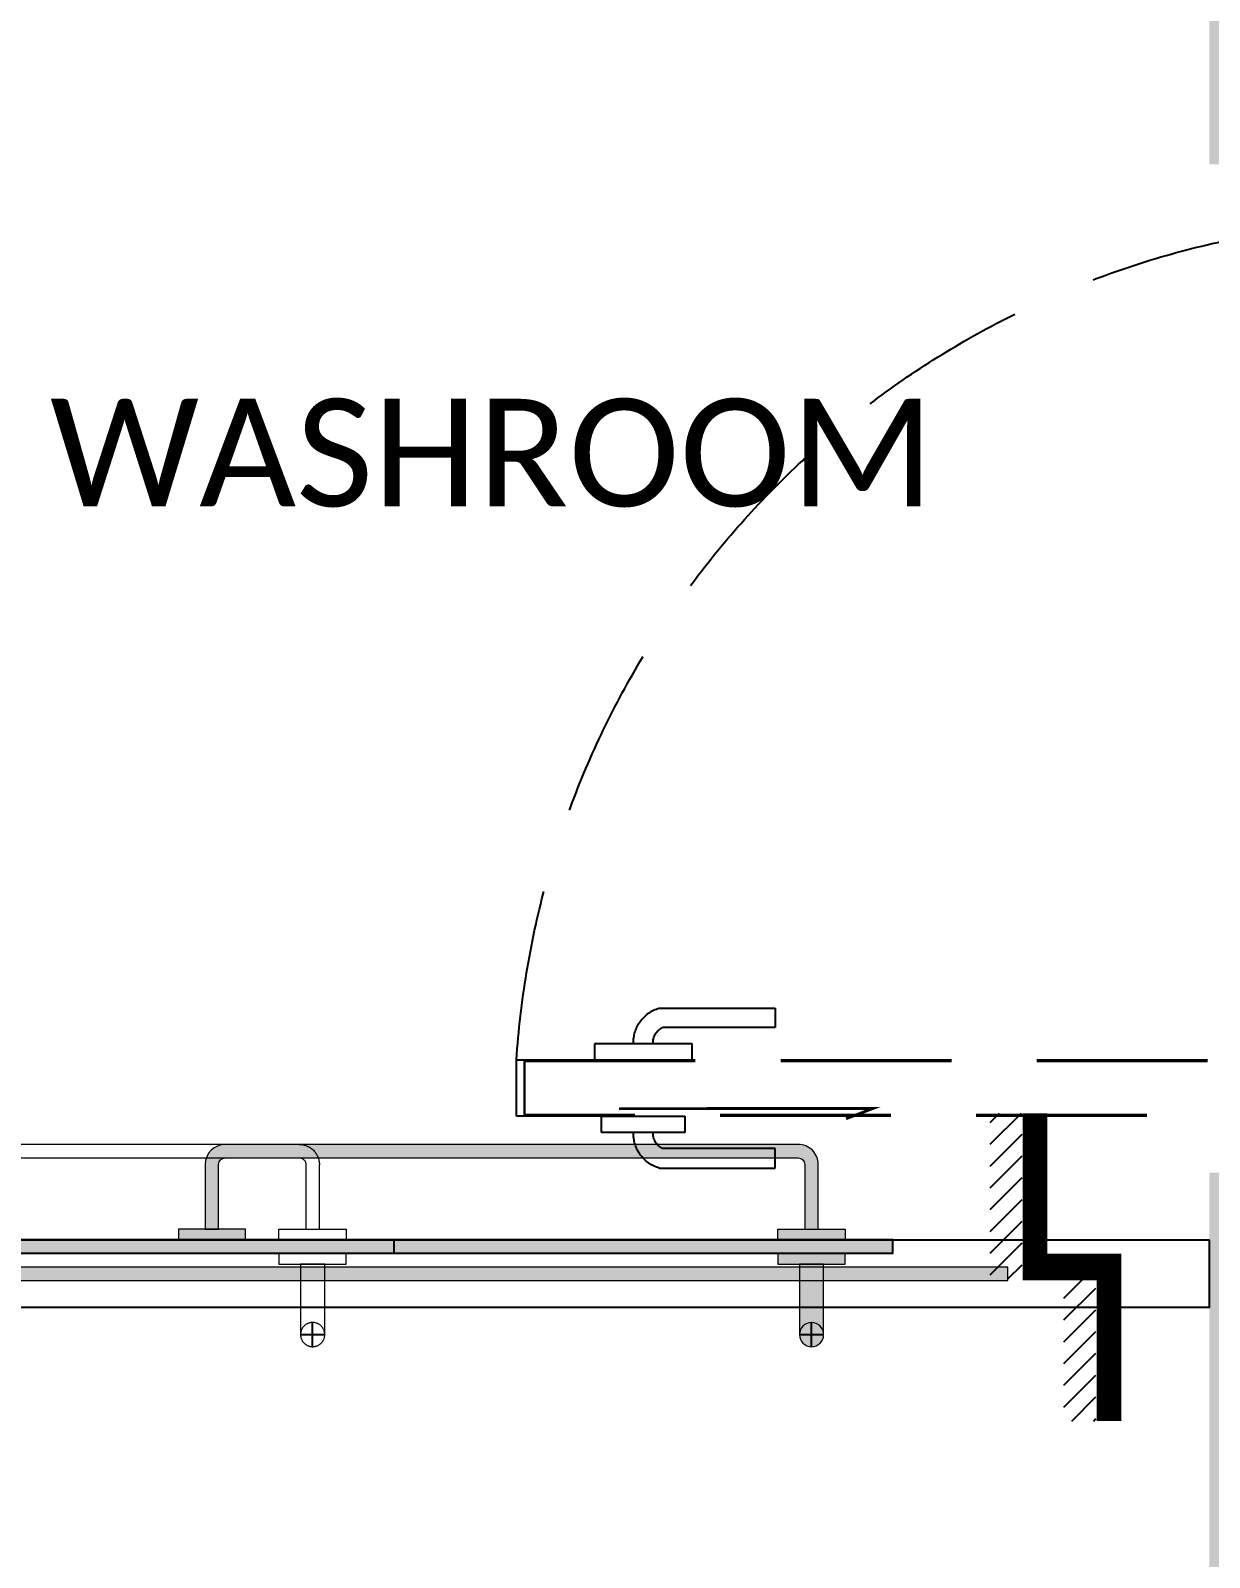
# Model space of a CAD drawing. Header units: millimetres. Extents: x 307301 to 459443, y -2888111 to -2805601.
# Drawn here: x 451741 to 452618, y -2883416 to -2882280 of the extents above; entities that cross this region are included whole.
import ezdxf

# ---------------------------------------------------------------- set-up
doc = ezdxf.new("R2010")
doc.units = ezdxf.units.MM
doc.header["$LTSCALE"] = 10
doc.header["$MEASUREMENT"] = 0
for name, pattern in [('( Hidden )', [0.375, 0.25, -0.125]), ('DASHED', [19.049999999999997, 12.7, -6.349999999999998]), ('DASHED2', [0.375, 0.25, -0.125]), ('HIDDEN', [9.524999999999999, 6.35, -3.175])]:
    doc.linetypes.add(name, pattern=pattern)
for name, color, linetype, lineweight in [('Bma-Furniture', 6, 'Continuous', 9), ('COLUMN HATCH', 252, 'Continuous', 5), ('Door', 4, 'Continuous', 9), ('DT-MEDIUM LIGHT', 6, 'Continuous', 15), ('PARTITION - BMA', 6, 'Continuous', 18)]:
    doc.layers.add(name, color=color, linetype=linetype, lineweight=lineweight)
for name, color, linetype in [('DT-HATCH', 7, 'Continuous'), ('DT-MEDIUM', 5, 'Continuous'), ('Furniture - Plan', 3, 'Continuous'), ('GLASS', 4, 'Continuous'), ('LELVEL DROP', 3, '( Hidden )'), ('PDA FURNITURE', 6, 'Continuous'), ('TEXT - BMA', 6, 'Continuous')]:
    doc.layers.add(name, color=color, linetype=linetype)
doc.styles.add('ARIAL', font='GOTHIC.TTF')

# ---------------------------------------------------------------- blocks, each defined once
blk = doc.blocks.new('D75')
at = {"layer": 'Door'}
h = blk.add_hatch(dxfattribs=at)
h.set_pattern_fill('LEGNO2', color=252, scale=32.22134738774886, angle=0.003228556994107396, style=0, pattern_type=2)
h.set_pattern_definition([(0.00322855699409687, (17424469.40028586, -54551058.31402284), (32.21953169751399, 32.22316297567438), [1.611067369387443, -30.61028001836141]), (90.00322855699407, (17424482.28818936, -54551047.03582505), (-32.22316297567436, 32.219531697514), [3.222134738774887, -28.99921264897398]), (45.00322855699409, (17424475.84410142, -54551050.25832291), (-0.001815639080221184, 32.2213473372072), [2.278049260313842, -6.834147780941528, 2.278049260313842, -4.556098520627685, 15.94956695693567, -13.67195469220151]), (45.00322855699409, (17424467.78930928, -54551059.92518105), (-0.001815639080221184, 32.2213473372072), [2.27837147378772, -4.55674294757544, 2.27837147378772, -36.45438056651679]), (45.00322855699409, (17424479.06659931, -54551056.70241081), (-0.001815639080221184, 32.2213473372072), [2.27837147378772, -43.28949498787996]), (45.00322855699409, (17424482.2888248, -54551058.31329662), (-0.001815639080221184, 32.2213473372072), [2.27837147378772, -43.28949498787996]), (45.00322855699409, (17424477.45544117, -54551055.09143423), (-0.001815639080221184, 32.2213473372072), [2.27837147378772, -43.28949498787996]), (45.00322855699409, (17424475.84428295, -54551053.48045764), (-0.001815639080221184, 32.2213473372072), [4.55674294757544, -41.01112351409223]), (45.00322855699409, (17424483.89825809, -54551029.31399323), (-0.001815639080221184, 32.2213473372072), [4.55674294757544, -41.01112351409223]), (45.00322855699409, (17424472.62205747, -54551051.86957184), (-0.001815639080221184, 32.2213473372072), [9.11348589515088, -36.45438056651679]), (45.00322855699409, (17424471.01089932, -54551050.25859526), (-0.001815639080221184, 32.2213473372072), [9.11348589515088, -36.45438056651679]), (45.00322855699409, (17424491.9542304, -54551040.59101089), (-0.001815639080221184, 32.2213473372072), [9.11348589515088, -36.45438056651679]), (45.00322855699409, (17424469.39965039, -54551047.0365513), (-0.001815639080221184, 32.2213473372072), [6.835178864057936, -38.73268759760974]), (45.00322855699409, (17424462.95510858, -54551042.20371233), (-0.001815639080221184, 32.2213473372072), [6.835178864057936, -38.73268759760974]), (45.00322855699409, (17424466.17742487, -54551045.4256655), (-0.001815639080221184, 32.2213473372072), [6.835178864057936, -38.73268759760974]), (45.00322855699409, (17424487.12075595, -54551035.75808114), (-0.001815639080221184, 32.2213473372072), [11.39196692151972, -34.17589954014795]), (45.00322855699409, (17424483.89853047, -54551034.14719533), (-0.001815639080221184, 32.2213473372072), [11.39196692151972, -34.17589954014795]), (45.00322855699409, (17424487.12111908, -54551042.2023506), (-0.001815639080221184, 32.2213473372072), [15.94875323902874, -29.61911319041759]), (26.56827975699407, (17424472.62223903, -54551055.09170657), (32.22134733659648, 0.00181565197080343), [3.602455868317967, -68.44666697567042]), (26.56827975699407, (17424479.06596381, -54551045.42493924), (32.22134733659648, 0.00181565197080343), [3.602455868317967, -68.44666697567042]), (26.56827975699407, (17424477.45507801, -54551048.64716476), (32.22134733659648, 0.00181565197080343), [3.602455868317967, -68.44666697567042]), (26.56827975699407, (17424471.0113532, -54551058.31393209), (32.22134733659648, 0.00181565197080343), [7.204912381062882, -64.84421068847494]), (26.56827975699407, (17424477.45480563, -54551043.81396269), (32.22134733659648, 0.00181565197080343), [10.80736844270893, -61.2417546268289]), (26.56827975699407, (17424474.23258014, -54551042.20307689), (32.22134733659648, 0.00181565197080343), [14.40982460101903, -57.6392984685188]), (26.56827975699407, (17424471.01035466, -54551040.59219109), (32.22134733659648, 0.00181565197080343), [14.40982460101903, -57.6392984685188]), (26.56827975699407, (17424466.17660784, -54551030.9260592), (32.22134733659648, 0.00181565197080343), [14.40982460101903, -57.6392984685188]), (26.56827975699407, (17424466.1767894, -54551034.14819393), (32.22134733659648, 0.00181565197080343), [18.0122809526572, -54.03684211688062]), (26.56827975699407, (17424467.78803833, -54551037.37023785), (32.22134733659648, 0.00181565197080343), [18.0122809526572, -54.03684211688062]), (63.43817737699411, (17424479.06623615, -54551050.25814135), (-0.001815637436941605, 32.2213473365973), [3.602455868317967, -68.44666697567041]), (63.43817737699411, (17424474.23321562, -54551053.48054843), (-0.001815637436941605, 32.2213473365973), [3.602455868317967, -68.44666697567041]), (63.43817737699411, (17424469.40028586, -54551058.31402284), (-0.001815637436941605, 32.2213473365973), [7.20491238106288, -64.84421068847493]), (63.43817737699411, (17424479.06641775, -54551053.48027608), (-0.001815637436941605, 32.2213473365973), [7.20491238106288, -64.84421068847493]), (63.43817737699411, (17424466.17824194, -54551059.9252718), (-0.001815637436941605, 32.2213473365973), [10.80736844270893, -61.24175462682889]), (63.43817737699411, (17424462.95610718, -54551059.92545336), (-0.001815637436941605, 32.2213473365973), [14.40982460101902, -57.63929846851879]), (63.43817737699411, (17424491.955229, -54551058.31275193), (-0.001815637436941605, 32.2213473365973), [14.40982460101902, -57.63929846851879]), (63.43817737699411, (17424480.67757587, -54551055.09125266), (-0.001815637436941605, 32.2213473365973), [14.40982460101902, -57.63929846851879]), (63.43817737699411, (17424487.1220269, -54551058.31302427), (-0.001815637436941605, 32.2213473365973), [18.0122809526572, -54.03684211688061]), (63.43817737699411, (17424483.89980141, -54551056.70213847), (-0.001815637436941605, 32.2213473365973), [18.0122809526572, -54.03684211688061])])
h.paths.add_polyline_path([(325124.1243378286, -2817056.915998154), (325112.1246672109, -2817056.912575276), (325112.1253902441, -2817102.911312595), (325078.1263235732, -2817102.911846987), (325074.1253903279, -2817102.911909892), (325074.126370476, -2817098.912020545), (325074.123851071, -2816952.903018715), (325124.123923662, -2816952.902232827)])
h = blk.add_hatch(dxfattribs=at)
h.set_pattern_fill('LEGNO2', color=252, scale=32.22134738774886, angle=0.003228556994107396, style=0, pattern_type=2)
h.set_pattern_definition([(0.00322855699409687, (17424274.41359218, -54550941.70404856), (32.21953169751399, 32.22316297567438), [1.611067369387443, -30.61028001836141]), (90.00322855699407, (17424287.30149567, -54550930.42585076), (-32.22316297567436, 32.219531697514), [3.222134738774887, -28.99921264897398]), (45.00322855699409, (17424280.85740774, -54550933.64834863), (-0.001815639080221184, 32.2213473372072), [2.278049260313842, -6.834147780941528, 2.278049260313842, -4.556098520627685, 15.94956695693567, -13.67195469220151]), (45.00322855699409, (17424272.80261559, -54550943.31520677), (-0.001815639080221184, 32.2213473372072), [2.27837147378772, -4.55674294757544, 2.27837147378772, -36.45438056651679]), (45.00322855699409, (17424284.07990563, -54550940.09243653), (-0.001815639080221184, 32.2213473372072), [2.27837147378772, -43.28949498787996]), (45.00322855699409, (17424287.30213112, -54550941.70332234), (-0.001815639080221184, 32.2213473372072), [2.27837147378772, -43.28949498787996]), (45.00322855699409, (17424282.46874748, -54550938.48145995), (-0.001815639080221184, 32.2213473372072), [2.27837147378772, -43.28949498787996]), (45.00322855699409, (17424280.85758927, -54550936.87048336), (-0.001815639080221184, 32.2213473372072), [4.55674294757544, -41.01112351409223]), (45.00322855699409, (17424288.91156441, -54550912.70401895), (-0.001815639080221184, 32.2213473372072), [4.55674294757544, -41.01112351409223]), (45.00322855699409, (17424277.63536379, -54550935.25959756), (-0.001815639080221184, 32.2213473372072), [9.11348589515088, -36.45438056651679]), (45.00322855699409, (17424276.02420564, -54550933.64862097), (-0.001815639080221184, 32.2213473372072), [9.11348589515088, -36.45438056651679]), (45.00322855699409, (17424296.96753671, -54550923.98103661), (-0.001815639080221184, 32.2213473372072), [9.11348589515088, -36.45438056651679]), (45.00322855699409, (17424274.41295671, -54550930.42657702), (-0.001815639080221184, 32.2213473372072), [6.835178864057936, -38.73268759760974]), (45.00322855699409, (17424267.9684149, -54550925.59373805), (-0.001815639080221184, 32.2213473372072), [6.835178864057936, -38.73268759760974]), (45.00322855699409, (17424271.19073119, -54550928.81569122), (-0.001815639080221184, 32.2213473372072), [6.835178864057936, -38.73268759760974]), (45.00322855699409, (17424292.13406227, -54550919.14810685), (-0.001815639080221184, 32.2213473372072), [11.39196692151972, -34.17589954014795]), (45.00322855699409, (17424288.91183678, -54550917.53722105), (-0.001815639080221184, 32.2213473372072), [11.39196692151972, -34.17589954014795]), (45.00322855699409, (17424292.1344254, -54550925.59237632), (-0.001815639080221184, 32.2213473372072), [15.94875323902874, -29.61911319041759]), (26.56827975699407, (17424277.63554535, -54550938.48173229), (32.22134733659648, 0.00181565197080343), [3.602455868317968, -68.44666697567044]), (26.56827975699407, (17424284.07927012, -54550928.81496496), (32.22134733659648, 0.00181565197080343), [3.602455868317968, -68.44666697567044]), (26.56827975699407, (17424282.46838432, -54550932.03719048), (32.22134733659648, 0.00181565197080343), [3.602455868317968, -68.44666697567044]), (26.56827975699407, (17424276.02465951, -54550941.70395781), (32.22134733659648, 0.00181565197080343), [7.204912381062883, -64.84421068847496]), (26.56827975699407, (17424282.46811194, -54550927.20398841), (32.22134733659648, 0.00181565197080343), [10.80736844270893, -61.24175462682891]), (26.56827975699407, (17424279.24588646, -54550925.5931026), (32.22134733659648, 0.00181565197080343), [14.40982460101903, -57.6392984685188]), (26.56827975699407, (17424276.02366098, -54550923.98221681), (32.22134733659648, 0.00181565197080343), [14.40982460101903, -57.6392984685188]), (26.56827975699407, (17424271.18991415, -54550914.31608492), (32.22134733659648, 0.00181565197080343), [14.40982460101903, -57.6392984685188]), (26.56827975699407, (17424271.19009572, -54550917.53821965), (32.22134733659648, 0.00181565197080343), [18.0122809526572, -54.03684211688063]), (26.56827975699407, (17424272.80134465, -54550920.76026357), (32.22134733659648, 0.00181565197080343), [18.0122809526572, -54.03684211688063]), (63.43817737699411, (17424284.07954247, -54550933.64816707), (-0.001815637436941605, 32.2213473365973), [3.602455868317967, -68.44666697567042]), (63.43817737699411, (17424279.24652193, -54550936.87057415), (-0.001815637436941605, 32.2213473365973), [3.602455868317967, -68.44666697567042]), (63.43817737699411, (17424274.41359218, -54550941.70404856), (-0.001815637436941605, 32.2213473365973), [7.204912381062881, -64.84421068847494]), (63.43817737699411, (17424284.07972407, -54550936.8703018), (-0.001815637436941605, 32.2213473365973), [7.204912381062881, -64.84421068847494]), (63.43817737699411, (17424271.19154826, -54550943.31529752), (-0.001815637436941605, 32.2213473365973), [10.80736844270893, -61.24175462682889]), (63.43817737699411, (17424267.9694135, -54550943.31547908), (-0.001815637436941605, 32.2213473365973), [14.40982460101903, -57.6392984685188]), (63.43817737699411, (17424296.96853532, -54550941.70277764), (-0.001815637436941605, 32.2213473365973), [14.40982460101903, -57.6392984685188]), (63.43817737699411, (17424285.69088218, -54550938.48127838), (-0.001815637436941605, 32.2213473365973), [14.40982460101903, -57.6392984685188]), (63.43817737699411, (17424292.13533321, -54550941.70304999), (-0.001815637436941605, 32.2213473365973), [18.0122809526572, -54.03684211688061]), (63.43817737699411, (17424288.91310773, -54550940.09216419), (-0.001815637436941605, 32.2213473365973), [18.0122809526572, -54.03684211688061])])
h.paths.add_polyline_path([(325774.1242166584, -2817056.907685246), (325786.1238871788, -2817056.903885202), (325786.1246101882, -2817102.902622521), (325820.1236769141, -2817102.902088136), (325824.1246101836, -2817102.90202523), (325824.1235042897, -2817098.902135922), (325824.1238597816, -2816952.857582432), (325774.1237871911, -2816952.858368292)])
at = {"layer": 'DT-HATCH', "ltscale": 10, "true_color": 0x827040}
h = blk.add_hatch(dxfattribs=at)
h.set_pattern_fill('LEGNO1', color=47, scale=53.70224564624812, angle=180.0032285569941, pattern_type=2)
h.set_pattern_definition([(180.0032285569941, (153420528.7906665, -222876755.2386307), (0.003026065133622598, -53.70224556099032), [10.74044912924962, -16.11067369387442, 5.370224564624809, -21.48089825849924]), (180.0032285569941, (153420491.1991703, -222876756.5833051), (0.003026065133622598, -53.70224556099032), [10.74044912924962, -42.96179651699848]), (180.0032285569941, (153420496.5695461, -222876759.2681147), (0.003026065133622598, -53.70224556099032), [5.370224564624809, -48.33202108162327]), (180.0032285569941, (153420526.1058568, -222876760.6090065), (0.003026065133622598, -53.70224556099032), [2.685112282312405, -37.59157195237366, 2.685112282312405, -10.74044912924962]), (180.0032285569941, (153420507.3102221, -222876763.2951779), (0.003026065133622598, -53.70224556099032), [10.74044912924962, -16.11067369387442, 2.685112282312405, -24.16601054081164]), (180.0032285569941, (153420520.7358592, -222876764.6369776), (0.003026065133622598, -53.70224556099032), [8.055336846937212, -45.64690879931088]), (180.0032285569941, (153420507.3103735, -222876765.9802902), (0.003026065133622598, -53.70224556099032), [16.11067369387442, -37.59157195237366]), (180.0032285569941, (153420523.4211228, -222876767.3219385), (0.003026065133622598, -53.70224556099032), [10.74044912924962, -42.96179651699848]), (180.0032285569941, (153420501.9403002, -222876768.6657051), (0.003026065133622598, -53.70224556099032), [26.85112282312404, -26.85112282312404]), (180.0032285569941, (153420518.0511252, -222876771.3499095), (0.003026065133622598, -53.70224556099032), [5.370224564624809, -16.11067369387442, 10.74044912924962, -21.48089825849924]), (180.0032285569941, (153420480.4596289, -222876772.694584), (0.003026065133622598, -53.70224556099032), [10.74044912924962, -42.96179651699848]), (180.0032285569941, (153420491.2001537, -222876774.0365348), (0.003026065133622598, -53.70224556099032), [5.370224564624809, -48.33202108162327]), (180.0032285569941, (153420501.9406785, -222876775.3784857), (0.003026065133622598, -53.70224556099032), [5.370224564624809, -48.33202108162327]), (180.0032285569941, (153420528.7918769, -222876776.7195289), (0.003026065133622598, -53.70224556099032), [10.74044912924962, -42.96179651699848]), (180.0032285569941, (153420501.9408298, -222876778.063598), (0.003026065133622598, -53.70224556099032), [10.74044912924962, -42.96179651699848]), (180.0032285569941, (153420501.9409811, -222876780.7487103), (0.003026065133622598, -53.70224556099032), [10.74044912924962, -10.74044912924962, 10.74044912924962, -21.48089825849924]), (180.0032285569941, (153420512.6815815, -222876783.4332174), (0.003026065133622598, -53.70224556099032), [5.370224564624809, -26.85112282312404, 10.74044912924962, -10.74044912924962]), (180.0032285569941, (153420501.941208, -222876784.7763788), (0.003026065133622598, -53.70224556099032), [16.11067369387442, -37.59157195237366]), (180.0032285569941, (153420501.9413593, -222876787.461491), (0.003026065133622598, -53.70224556099032), [10.74044912924962, -42.96179651699848]), (180.0032285569941, (153420523.4223332, -222876788.8028367), (0.003026065133622598, -53.70224556099032), [16.11067369387442, -21.48089825849924, 5.370224564624809, -10.74044912924962]), (180.0032285569941, (153420523.4224845, -222876791.487949), (0.003026065133622598, -53.70224556099032), [26.85112282312404, -26.85112282312404]), (180.0032285569941, (153420491.2012128, -222876792.8323207), (0.003026065133622598, -53.70224556099032), [5.370224564624809, -48.33202108162327]), (180.0032285569941, (153420507.3119621, -222876794.173969), (0.003026065133622598, -53.70224556099032), [10.74044912924962, -42.96179651699848]), (180.0032285569941, (153420518.0524869, -222876795.51592), (0.003026065133622598, -53.70224556099032), [5.370224564624809, -21.48089825849924, 5.370224564624809, -21.48089825849924]), (180.0032285569941, (153420523.4227871, -222876796.8581735), (0.003026065133622598, -53.70224556099032), [5.370224564624809, -16.11067369387442, 10.74044912924962, -21.48089825849924]), (180.0032285569941, (153420512.6824137, -222876798.201335), (0.003026065133622598, -53.70224556099032), [5.370224564624809, -26.85112282312404, 5.370224564624809, -16.11067369387442]), (180.0032285569941, (153420501.9420402, -222876799.5444962), (0.003026065133622598, -53.70224556099032), [16.11067369387442, -37.59157195237366]), (180.0032285569941, (153420523.4230897, -222876802.228398), (0.003026065133622598, -53.70224556099032), [10.74044912924962, -42.96179651699848]), (180.0032285569941, (153420496.5720426, -222876803.5724673), (0.003026065133622598, -53.70224556099032), [5.370224564624809, -48.33202108162327]), (180.0032285569941, (153420485.8316692, -222876804.9156287), (0.003026065133622598, -53.70224556099032), [5.370224564624809, -48.33202108162327]), (194.0394720269941, (153420491.1993215, -222876759.2684174), (-53.70224555945789, -0.003026063169596146), [5.531331301563544, -215.8886944810911]), (194.0394720269941, (153420485.8297779, -222876771.3517252), (-53.70224555945789, -0.003026063169596146), [5.531331301563544, -215.8886944810911]), (194.0394720269941, (153420491.201818, -222876803.5727699), (-53.70224555945789, -0.003026063169596146), [5.531331301563544, -215.8886944810911]), (194.0394720269941, (153420507.3113569, -222876783.43352), (-53.70224555945789, -0.003026063169596146), [5.531331301563544, -215.8886944810911]), (194.0394720269941, (153420496.5713617, -222876791.489462), (-53.70224555945789, -0.003026063169596146), [5.531331301563544, -215.8886944810911]), (194.0394720269941, (153420491.2009103, -222876787.4620962), (-53.70224555945789, -0.003026063169596146), [5.531331301563544, -215.8886944810911]), (194.0394720269941, (153420518.0525626, -222876796.8584762), (-53.70224555945789, -0.003026063169596146), [5.531331301563544, -215.8886944810911]), (194.0394720269941, (153420496.571513, -222876794.1745743), (-53.70224555945789, -0.003026063169596146), [5.531331301563544, -215.8886944810911]), (194.0394720269941, (153420485.8299291, -222876774.0368374), (-53.70224555945789, -0.003026063169596146), [11.06266260312709, -210.3573631795276]), (194.0394720269941, (153420491.2003807, -222876778.0642032), (-53.70224555945789, -0.003026063169596146), [11.06266260312709, -210.3573631795276]), (194.0394720269941, (153420491.200532, -222876780.7493155), (-53.70224555945789, -0.003026063169596146), [11.06266260312709, -210.3573631795276]), (345.9669850869941, (153420507.3102221, -222876763.2951779), (53.70224555945767, 0.003026067097494276), [5.531331301563551, -11.0626626031271, 5.531331301563551, -199.2947005764007]), (345.9669850869941, (153420518.0511252, -222876771.3499095), (53.70224555945767, 0.003026067097494276), [5.531331301563551, -215.8886944810913]), (345.9669850869941, (153420518.0524869, -222876795.51592), (53.70224555945767, 0.003026067097494276), [11.0626626031271, -210.3573631795278]), (14.039472026994, (153420491.1991703, -222876756.5833051), (53.70224555945789, 0.003026063169590132), [5.531331301563552, -215.8886944810914]), (165.966985086994, (153420480.4587211, -222876756.5839103), (-53.70224555945768, -0.003026067097463022), [5.531331301563553, -215.8886944810913]), (165.966985086994, (153420496.5704539, -222876775.3787884), (-53.70224555945768, -0.003026067097463022), [5.531331301563553, -215.8886944810913]), (165.966985086994, (153420485.8305344, -222876784.7772865), (-53.70224555945768, -0.003026067097463022), [5.531331301563553, -215.8886944810913]), (165.966985086994, (153420507.3116595, -222876788.8037446), (-53.70224555945768, -0.003026067097463022), [5.531331301563553, -215.8886944810913]), (165.966985086994, (153420512.6822624, -222876795.5162227), (-53.70224555945768, -0.003026067097463022), [5.531331301563553, -215.8886944810913]), (165.966985086994, (153420507.3121891, -222876798.2016375), (-53.70224555945768, -0.003026067097463022), [5.531331301563553, -215.8886944810913]), (165.966985086994, (153420507.3116595, -222876788.8037446), (-53.70224555945768, -0.003026067097463022), [5.531331301563553, -215.8886944810913]), (165.966985086994, (153420491.2014398, -222876796.8599892), (-53.70224555945768, -0.003026067097463022), [22.12532520625421, -199.2947005764007]), (165.966985086994, (153420523.4207445, -222876760.6091577), (-53.70224555945768, -0.003026067097463022), [22.12532520625421, -199.2947005764007]), (165.966985086994, (153420518.0507469, -222876764.6371288), (-53.70224555945768, -0.003026067097463022), [22.12532520625421, -199.2947005764007]), (165.966985086994, (153420512.6806737, -222876767.3225437), (-53.70224555945768, -0.003026067097463022), [5.531331301563553, -11.06266260312711, 11.06266260312711, -193.7633692748371]), (165.966985086994, (153420512.6809007, -222876771.3502122), (-53.70224555945768, -0.003026067097463022), [11.06266260312711, -11.06266260312711, 11.06266260312711, -188.2320379732735]), (165.966985086994, (153420518.0514278, -222876776.7201341), (-53.70224555945768, -0.003026067097463022), [22.12532520625421, -199.2947005764007]), (165.966985086994, (153420523.4218793, -222876780.7474999), (-53.70224555945768, -0.003026067097463022), [22.12532520625421, -199.2947005764007]), (165.966985086994, (153420523.4220306, -222876783.4326122), (-53.70224555945768, -0.003026067097463022), [22.12532520625421, -199.2947005764007]), (165.966985086994, (153420485.8313665, -222876799.5454041), (-53.70224555945768, -0.003026067097463022), [5.531331301563553, -215.8886944810913]), (165.9669960869942, (153420480.4614446, -222876804.9159313), (-53.70224555887573, -0.003036377188488154), [11.0626626031271, -210.3573631795277]), (165.9669960869942, (153420512.6826406, -222876802.2290033), (-53.70224555887573, -0.003036377188488154), [11.0626626031271, -210.3573631795277]), (165.9669860869942, (153420518.0502174, -222876755.2392359), (-53.70224555940485, -0.003027004378491274), [22.12532520625422, -199.2947005764007]), (165.9669860869942, (153420485.8309883, -222876792.8326234), (-53.70224555940485, -0.003027004378491274), [16.59399390469066, -204.8260318779643]), (165.9669860869942, (153420480.4605368, -222876788.8052576), (-53.70224555940485, -0.003027004378491274), [33.18798780938131, -188.2320379732736])])
h.paths.add_polyline_path([(325122.1237486302, -2817060.916471482), (325116.12391337, -2817060.91656573), (325116.1245734579, -2817102.913132155), (325122.1244087362, -2817102.913037883)])
at = {"layer": 'DT-HATCH'}
h = blk.add_hatch(dxfattribs=at)
h.set_pattern_fill('DOLMIT', color=8, scale=26.85112282312406, angle=-179.9967714430059)
h.set_pattern_definition([(180.0032285569941, (17426036.70929983, -54563679.88255444), (0.0003782581417033913, -6.71278069512379), []), (225.003228556994, (17426036.70929983, -54563679.88255444), (13.42631788400119, -13.42480485143693), [9.493305515351938, -18.98661103070388])])
h.paths.add_polyline_path([(325776.1257135703, -2817061.904656201), (325122.1237647141, -2817061.914738018), (325122.1243934109, -2817101.914771328), (325776.1263422676, -2817101.904689514)])
at = {"layer": 'Furniture - Plan', "ltscale": 500}
h = blk.add_hatch(color=8, dxfattribs=at)
h.set_gradient(color1=(128, 128, 128), rotation=89.99999999999996, one_color=1, tint=1, name='CYLINDER')
edge = h.paths.add_edge_path()
edge.add_arc((325668.5243699264, -2817047.93234657), 26.58298861146589, 357.9061719203435, 433.7990258797823)
edge.add_line((325675.9412213278, -2817022.404996555), (325589.6208919811, -2817022.405717256))
edge.add_line((325589.6208919811, -2817022.405717256), (325589.6209936829, -2817036.980639421))
edge.add_line((325589.6209936829, -2817036.980639421), (325673.4476505442, -2817036.979936078))
edge.add_arc((325668.5243604257, -2817047.932344587), 12.00808218348517, -4.640372655304191, 65.79528853671718, ccw=False)
edge.add_line((325680.4930815569, -2817048.90381369), (325695.0896100135, -2817048.90358425))
h = blk.add_hatch(color=8, dxfattribs=at)
h.set_gradient(color1=(128, 128, 128), one_color=1, tint=1, name='CYLINDER')
h.paths.add_polyline_path([(325651.4575215125, -2817060.9040426), (325651.4572921966, -2817048.904247208), (325724.1253178164, -2817048.903023431), (325724.125547102, -2817060.902397456)])
h = blk.add_hatch(color=8, dxfattribs=at)
h.set_gradient(color1=(128, 128, 128), one_color=1, tint=1, name='CYLINDER')
h.paths.add_polyline_path([(325718.7912877284, -2817102.903818304), (325718.7914355945, -2817114.903223167), (325656.7931374515, -2817114.904128024), (325656.7929895677, -2817102.904363516)])
h = blk.add_hatch(color=8, dxfattribs=at)
h.set_gradient(color1=(128, 128, 128), rotation=89.99999999999996, one_color=1, tint=1, name='CYLINDER')
edge = h.paths.add_edge_path()
edge.add_arc((325668.525315108, -2817115.875435867), 26.58305051063712, -73.79742718463672, 2.095335167730582, ccw=False)
edge.add_line((325675.9428960553, -2817141.402638364), (325589.6224394341, -2817141.404436944))
edge.add_line((325589.6224394341, -2817141.404436944), (325589.6220830016, -2817126.829514869))
edge.add_line((325589.6220830016, -2817126.829514869), (325673.4488671797, -2817126.82777723))
edge.add_arc((325668.525315041, -2817115.875435886), 12.00812835469537, 294.2059831522003, 364.6415045456823)
edge.add_line((325680.4940629977, -2817114.903726601), (325695.0905914966, -2817114.903497161))
at = {"color": 3}
for points, elevation in [([(325695.0896100135, -2817048.90358425, 0.3438047555997906), (325675.9412213278, -2817022.404996555), (325589.6208919811, -2817022.405717256), (325589.6209936829, -2817036.980639421), (325673.4476505442, -2817036.979936078, -0.3173899531400475), (325680.4930815569, -2817048.90381369), (325695.0896100135, -2817048.90358425)], 0.008709762108287288), ([(325695.0905914966, -2817114.903497161, -0.343804308643435), (325675.9428960553, -2817141.402638364), (325589.6224394341, -2817141.404436944), (325589.6220830016, -2817126.829514869), (325673.4488671797, -2817126.82777723, 0.317389281712108), (325680.4940629977, -2817114.903726601), (325695.0905914966, -2817114.903497161)], 0.008709761801178129)]:
    blk.add_lwpolyline(points, format="xyb", dxfattribs=dict(at, elevation=elevation))
for points, elevation in [([(325724.1253178095, -2817048.90296901), (325724.1255471253, -2817060.902358857), (325651.4575215297, -2817060.903931461), (325651.4572921836, -2817048.904541565)], 2.980013864796113e-10), ([(325718.7914355936, -2817114.90325437), (325718.791287673, -2817102.90386452), (325656.7929895667, -2817102.904437752), (325656.7931374566, -2817114.903827629)], 1.135237478024423e-10)]:
    blk.add_lwpolyline(points, close=True, dxfattribs=dict(at, elevation=elevation))
at = {"color": 3, "linetype": 'DASHED2', "ltscale": 2, "elevation": 2.980013872385529e-10}
blk.add_lwpolyline([(325158.1212371163, -2817108.919939921), (325158.1211428166, -2817102.920104609), (325116.1245763883, -2817102.920769672), (325116.1246706884, -2817108.920604981)], close=True, dxfattribs=at)
at = {"color": 3, "linetype": 'HIDDEN', "ltscale": 2}
for points, elevation in [([(325158.1483988428, -2817762.341148266), (325158.1318638524, -2817108.920156127), (325116.1318854544, -2817108.920816239), (325116.1484204448, -2817762.34180836)], -0.000168282430791265), ([(325157.1484263005, -2817762.341163949), (325157.1301853218, -2817108.920169401), (325117.1301520121, -2817108.920798098), (325117.1483929871, -2817762.341792646)], -0.000168282430791265), ([(325170.1501134915, -2817710.340768188), (325158.1507236442, -2817710.340997504), (325158.1491510404, -2817637.672971908), (325170.1485409361, -2817637.672742562)], -0.0001682826677980822), ([(325104.1498281314, -2817705.006885972), (325116.1492179815, -2817705.006738051), (325116.1486447492, -2817643.008439945), (325104.1492548716, -2817643.008587835)], -0.0001682828522757209), ([(325158.1484931122, -2817768.340983629), (325158.1483988428, -2817762.341148266), (325116.1506844579, -2817762.341808311), (325116.1507787063, -2817768.34164362)], -0.0001682824307912645)]:
    blk.add_lwpolyline(points, close=True, dxfattribs=dict(at, elevation=elevation))
for points, elevation in [([(325104.1495853403, -2817681.306041875, -0.343804308643435), (325077.650444137, -2817662.158346434), (325077.6486455571, -2817575.837889812), (325092.2235676321, -2817575.83753338), (325092.2253052715, -2817659.664317558, 0.317389281712108), (325104.1493559001, -2817666.709513376), (325104.1495853403, -2817681.306041875)], 0.008878037184517), ([(325170.1494982514, -2817681.305060392, 0.3438047555997906), (325196.6480859463, -2817662.156671706), (325196.6473652461, -2817575.836342359), (325182.0724430803, -2817575.836444061), (325182.073146423, -2817659.663100922, -0.3173899531400475), (325170.1492688108, -2817666.708531935), (325170.1494982514, -2817681.305060392)], 0.008878037491626158)]:
    blk.add_lwpolyline(points, format="xyb", dxfattribs=dict(at, elevation=elevation))
blk.add_arc((325113.1752607941, -2817100.90039284, -0.0001352413234479738), 668.9539830073468, 273.8547584114509, 359.8269729126283, dxfattribs=at)
at = {"layer": 'Bma-Furniture', "elevation": 5.350082037548082e-10}
blk.add_lwpolyline([(325776.1256978873, -2817060.904683658), (325122.1237514395, -2817060.913059488), (325122.1244115516, -2817102.913037885), (325776.1263579813, -2817102.904662056)], close=True, dxfattribs=at)
at = {"layer": 'Bma-Furniture', "color": 3, "elevation": 5.350082037005981e-10}
blk.add_lwpolyline([(325776.1257135703, -2817061.904656201), (325122.1237647141, -2817061.914738018), (325122.1243934109, -2817101.914771328), (325776.1263422676, -2817101.904689514)], close=True, dxfattribs=at)
at = {"layer": 'DT-MEDIUM LIGHT', "color": 6, "ltscale": 500002000010000}
for points, elevation in [([(325124.1243378286, -2817056.915998154), (325112.1246672109, -2817056.912575276), (325112.1253902441, -2817102.911312595), (325078.1263235732, -2817102.911846987), (325074.1253903279, -2817102.911909892), (325074.126370476, -2817098.912020545), (325074.123851071, -2816952.903018715), (325124.123923662, -2816952.902232827)], 2.980013874553933e-10), ([(325774.1242166584, -2817056.907685246), (325786.1238871788, -2817056.903885202), (325786.1246101882, -2817102.902622521), (325820.1236769141, -2817102.902088136), (325824.1246101836, -2817102.90202523), (325824.1235042897, -2817098.902135922), (325824.1238597816, -2816952.857582432), (325774.1237871911, -2816952.858368292)], 2.980013871301326e-10)]:
    blk.add_lwpolyline(points, close=True, dxfattribs=dict(at, elevation=elevation))
at = {"layer": 'DT-MEDIUM LIGHT', "color": 6, "ltscale": 500002000010000, "elevation": -6.241649113625527e-10}
blk.add_lwpolyline([(325124.1243378286, -2817056.915998154), (325112.1246673077, -2817056.916186724)], dxfattribs=at)
at = {"layer": 'DT-MEDIUM LIGHT'}
for points, elevation in [([(325782.1246493196, -2817060.905729055), (325116.1237049856, -2817060.923990282), (325116.1243649883, -2817102.920558348), (325782.1253094257, -2817102.902297018)], 5.350082038632284e-10), ([(325782.1255332509, -2817060.904589389), (325776.1256978873, -2817060.904683658), (325776.1263579329, -2817102.902398043), (325782.1261932415, -2817102.902303795)], 5.35008204161384e-10)]:
    blk.add_lwpolyline(points, close=True, dxfattribs=dict(at, elevation=elevation))
blk = doc.blocks.new('A$C9a3b0c70')
at = {"layer": 'COLUMN HATCH'}
h = blk.add_hatch(color=252, dxfattribs=at)
h.dxf.hatch_style = 1
h.paths.add_polyline_path([(18799.93941164622, 26757.268600835), (18349.93941164622, 26757.268600835), (18349.93941164622, 25822.26569941966), (18799.93941164622, 25822.26569941966)])
h.paths.add_polyline_path([(18649.93941164669, 23942.26569942012), (18349.93941164669, 23942.26569942012), (18349.93941164669, 22692.26569942012), (18649.93941164669, 22692.26569942012)])
h.paths.add_polyline_path([(18649.93941164669, 21942.26569942012), (18349.93941164669, 21942.26569942012), (18349.93941164669, 19392.26859113481), (18649.93941164669, 19392.26859113481)])
blk = doc.blocks.new('A$C492F6773')
at = {"color": 8, "linetype": 'DASHED', "ltscale": 5}
for p, q in [((289.4807218908972, 69.45628692768518), (289.4807218908972, 51.45628692768518)), ((280.4807218908972, 60.45628692768518), (298.4807218908973, 60.45628692768518))]:
    blk.add_line(p, q, dxfattribs=at)
at = {"layer": 'DT-MEDIUM', "color": 8, "linetype": 'DASHED', "ltscale": 10}
blk.add_lwpolyline([(-349.9999999999998, -8.53e-14), (350, 7.11e-14), (349.9999999999418, -9.999999999999927), (-349.9999999999998, -10.00000000000008)], close=True, dxfattribs=at)
at = {"layer": 'DT-MEDIUM LIGHT', "color": 8, "linetype": 'DASHED', "ltscale": 5, "elevation": 1.056387e-10}
blk.add_lwpolyline([(298.4807218908973, 60.45628692768518), (298.4807218908973, 8.000000000000043), (280.4807218908972, 8.000000000000043), (280.4807218908972, 60.45628692768518)], dxfattribs=at)
at = {"layer": 'DT-MEDIUM LIGHT', "color": 8, "linetype": 'DASHED', "ltscale": 5}
for points in [[(264.4212111474772, 4.26e-14), (264.4212111474772, 8.000000000000032), (314.4212111474772, 8.00000000000005), (314.4212111474772, 5.68e-14), (264.4212111474772, 4.26e-14)], [(-131.458501920977, -10.00000000000004), (-131.458501920977, -18.00000000000004), (-181.4585019209769, -18.00000000000006), (-181.4585019209769, -10.00000000000005), (-131.458501920977, -10.00000000000004)], [(264.4212111474772, -9.999999999999957), (264.4212111474772, -17.99999999999994), (314.4212111474772, -17.99999999999994), (314.4212111474772, -9.999999999999943), (264.4212111474772, -9.999999999999957)]]:
    blk.add_lwpolyline(points, close=True, dxfattribs=at)
at = {"layer": 'DT-MEDIUM LIGHT', "color": 8, "linetype": 'DASHED', "ltscale": 5, "elevation": -1.056387e-10}
blk.add_lwpolyline([(-151.5180126649209, -65.99064069369345, 0.4142135623730951), (-146.5180126649209, -70.99064069369345), (279.4807218914211, -70.99999999243299, 0.4142135623730951), (284.4807218914212, -65.99999999243298), (284.4807218909555, -17.99999999999994), (294.480721890839, -17.99999999999994), (294.4807218913047, -65.99999999243293, -0.4142135623730951), (279.4807218912465, -80.99999999266576), (-146.5180126653865, -80.99064069369345, -0.4142135623730951), (-161.5180126649209, -65.99064069369345), (-161.5180126652701, -18.00000000000004), (-151.5180126650373, -18.00000000000004)], format="xyb", close=True, dxfattribs=at)
at = {"layer": 'DT-MEDIUM LIGHT', "color": 8, "linetype": 'DASHED', "ltscale": 5}
blk.add_circle((289.4807218908972, 60.45628692768518), 9.000000000000002, dxfattribs=at)
blk = doc.blocks.new('A$C68CD5E65')
at = {"ltscale": 0.5}
h = blk.add_hatch(color=7, dxfattribs=at)
h.dxf.hatch_style = 1
edge = h.paths.add_edge_path()
edge.add_arc((639.4807218908973, 60.45628692768527), 9.000000000000002, 0, 360)
h = blk.add_hatch(color=7, dxfattribs=at)
h.dxf.hatch_style = 1
h.paths.add_polyline_path([(630.4807218908973, 60.45628692768527, 0.4142135623730951), (639.4807218908973, 51.45628692768528, 0.4142135623730951), (648.4807218908973, 60.45628692768527), (648.4807218908973, 8.000000000000128), (630.4807218908973, 8.000000000000128)])
h = blk.add_hatch(color=7, dxfattribs=at)
h.dxf.hatch_style = 1
h.paths.add_polyline_path([(614.4212111474773, 1.279e-13), (614.4212111474773, 8.00000000000012), (664.4212111474773, 8.000000000000135), (664.4212111474773, 1.35e-13)])
h = blk.add_hatch(color=7, dxfattribs=at)
h.dxf.hatch_style = 1
h.paths.add_polyline_path([(218.5414980790229, -9.999999999999957), (218.5414980790229, -17.99999999999996), (168.5414980790228, -17.99999999999996), (168.5414980790228, -9.999999999999973)])
h = blk.add_hatch(color=7, dxfattribs=at)
h.dxf.hatch_style = 1
h.paths.add_polyline_path([(614.4212111474773, -9.999999999999874), (614.4212111474773, -17.99999999999986), (664.4212111474773, -17.99999999999986), (664.4212111474773, -9.999999999999863)])
h = blk.add_hatch(color=250)
h.dxf.hatch_style = 1
edge = h.paths.add_edge_path()
edge.add_arc((203.4819873350643, -65.99064069369338), 4.999999999999856, 540.0000000001685, 630.0000000001683)
edge.add_line((203.4819873350789, -70.9906406936934), (629.4807218914211, -70.99999999243288))
edge.add_arc((629.4807218914211, -65.99999999243288), 5.000000000000006, 630, 719.9999999995226)
edge.add_line((634.4807218914211, -65.99999999247471), (634.4212111475242, -17.9999999999952))
edge.add_line((634.4212111475282, -17.99999999999441), (644.4212111474334, -18.00000000000413))
edge.add_line((644.4212111474262, -18.00000000000531), (644.4807218912792, -65.99999999238207))
edge.add_arc((629.4874006647224, -66.00667876610336), 14.99332271409163, 269.9744776023066, 360.0255223986401, ccw=False)
edge.add_line((629.4807218912465, -80.9999999926657), (203.4819873345996, -80.99064069367881))
edge.add_arc((203.4819873348315, -65.9906406939262), 14.99999999975306, 539.9999999991123, 629.9999999991123, ccw=False)
edge.add_line((188.4819873350789, -65.99064069369338), (188.4819873347296, -17.99999999999996))
edge.add_line((188.4819873347296, -17.99999999999996), (198.4819873349625, -17.99999999999996))
edge.add_line((198.4819873349625, -17.99999999999996), (198.4819873350643, -65.99064069370823))
at = {"layer": 'DT-HATCH', "ltscale": 5}
h = blk.add_hatch(color=4, dxfattribs=at)
h.dxf.hatch_style = 1
h.paths.add_polyline_path([(700, -5.25944e-11), (699.9999999999417, -10.00000000005259), (0, -10), (0, 0)])
at = {"color": 8, "ltscale": 5}
for p, q in [((639.4807218908973, 69.45628692768527), (639.4807218908973, 51.45628692768528)), ((630.4807218908973, 60.45628692768527), (648.4807218908973, 60.45628692768527))]:
    blk.add_line(p, q, dxfattribs=at)
at = {"layer": 'DT-MEDIUM', "color": 134, "ltscale": 10}
blk.add_lwpolyline([(0, 0), (700, 1.563e-13), (699.9999999999417, -9.999999999999844), (0, -10)], close=True, dxfattribs=at)
at = {"layer": 'DT-MEDIUM LIGHT', "ltscale": 5, "elevation": 1.056387e-10}
blk.add_lwpolyline([(648.4807218908973, 60.45628692768527), (648.4807218908973, 8.000000000000128), (630.4807218908973, 8.000000000000128), (630.4807218908973, 60.45628692768527)], dxfattribs=at)
at = {"layer": 'DT-MEDIUM LIGHT', "ltscale": 5}
for points in [[(614.4212111474773, 1.279e-13), (614.4212111474773, 8.00000000000012), (664.4212111474773, 8.000000000000135), (664.4212111474773, 1.35e-13), (614.4212111474773, 1.279e-13)], [(218.5414980790229, -9.999999999999957), (218.5414980790229, -17.99999999999996), (168.5414980790228, -17.99999999999996), (168.5414980790228, -9.999999999999973), (218.5414980790229, -9.999999999999957)], [(614.4212111474773, -9.999999999999874), (614.4212111474773, -17.99999999999986), (664.4212111474773, -17.99999999999986), (664.4212111474773, -9.999999999999863), (614.4212111474773, -9.999999999999874)]]:
    blk.add_lwpolyline(points, close=True, dxfattribs=at)
at = {"layer": 'DT-MEDIUM LIGHT', "ltscale": 5, "elevation": -1.056387e-10}
blk.add_lwpolyline([(198.4819873350789, -65.99064069369338, 0.4142135623730951), (203.4819873350789, -70.9906406936934), (629.4807218914211, -70.99999999243288, 0.4142135623730951), (634.4807218914211, -65.99999999243288), (634.4807218909552, -17.99999999999986), (644.480721890839, -17.99999999999986), (644.4807218913048, -65.99999999243286, -0.4142135623730951), (629.4807218912465, -80.9999999926657), (203.4819873346132, -80.99064069369336, -0.4142135623730951), (188.4819873350789, -65.99064069369338), (188.4819873347296, -17.99999999999996), (198.4819873349625, -17.99999999999996)], format="xyb", close=True, dxfattribs=at)
at = {"layer": 'DT-MEDIUM LIGHT', "ltscale": 5}
blk.add_circle((639.4807218908973, 60.45628692768527), 9.000000000000002, dxfattribs=at)
blk = doc.blocks.new('4324WREWR')
at = {"layer": 'LELVEL DROP'}
h = blk.add_hatch(dxfattribs=at)
h.set_pattern_fill('ANSI31', color=8, scale=20, angle=90)
h.set_pattern_definition([(135, (4991517.37325639, -51780.23172533928), (-1.767766952966368, -1.767766952966368), [])])
h.paths.add_polyline_path([(4991519.395628428, -51773.42475429759), (4991542.37325639, -51773.42475429759), (4991542.37325639, -51768.23172533929), (4991519.395628428, -51768.23172533929)])
h = blk.add_hatch(dxfattribs=at)
h.set_pattern_fill('ANSI31', color=8, scale=20, angle=90)
h.set_pattern_definition([(135, (4991492.37325639, -51792.19350899453), (-1.767766952966368, -1.767766952966368), [])])
h.paths.add_polyline_path([(4991492.37325639, -51785.38653795281), (4991519.348469418, -51785.38653795281), (4991519.348469418, -51780.19350899453), (4991492.37325639, -51780.19350899453)])
at = {"layer": 'LELVEL DROP', "color": 3, "linetype": 'ByBlock', "const_width": 4}
blk.add_lwpolyline([(4991492.37325639, -51778.09160512242), (4991517.37325639, -51778.09160512242), (4991517.37325639, -51766.09160512242), (4991542.37325639, -51766.09160512242)], dxfattribs=at)
blk = doc.blocks.new('A$C3893b7c6')
at = {"layer": 'LELVEL DROP', "xscale": -4.578888891557957, "yscale": 4.578888891557957, "zscale": 4.578888891557957, "rotation": 179.4065631489064}
blk.add_blockref('4324WREWR', (-22856832.52043127, -297.4572350678209), dxfattribs=at)
blk = doc.blocks.new('A$Cab26091c')
at = {"layer": 'DT-HATCH', "ltscale": 5}
h = blk.add_hatch(color=4, dxfattribs=at)
h.dxf.hatch_style = 1
h.paths.add_polyline_path([(0, -19.87499734899029), (1369.99905440188, -19.87499734899029), (1369.99905440188, -29.87499001761898), (0, -29.87499001761898)])
at = {"layer": 'Furniture - Plan', "color": 132, "lineweight": 15, "ltscale": 2.5, "elevation": 0.0003958036140299999}
blk.add_lwpolyline([(0, -19.87499734899029), (1369.99905440188, -19.87499734899029), (1369.99905440188, -29.87499001761898), (0, -29.87499001761898)], close=True, dxfattribs=at)
at = {"layer": 'GLASS'}
blk.add_lwpolyline([(1519.995353227481, -50.00000000139698), (0, -50), (0, 0), (1519.995353227481, -1.396983861923218e-09)], close=True, dxfattribs=at)
at = {"layer": 'PARTITION - BMA', "color": 12, "true_color": 0xb80000, "const_width": 2.116684901462416, "elevation": 93.42750714749054}
blk.add_lwpolyline([(1080.760210013017, -147.7566058831289), (1269.480600052048, -147.7757808906026), (1249.710274853278, -140.1925815814175)], dxfattribs=at)
at = {"color": 6}
for name, p in [('A$C492F6773', (563.4958365424536, -40.12498799106106, -0.0003958036140299999)), ('A$C68CD5E65', (584.5703358543105, -40.12498799106106, -0.0003958036140299999))]:
    blk.add_blockref(name, p, dxfattribs=at)
at = {"layer": 'Furniture - Plan', "color": 3, "rotation": 90.5934368490764}
blk.add_blockref('A$C3893b7c6', (1445.321166391659, -29.87499002320692, 0.0003958036140299999), dxfattribs=at)

msp = doc.modelspace()

# ---------------------------------------------------------------- block references
at = {"xscale": -1, "rotation": 180}
msp.add_blockref('A$C9a3b0c70', (434267.5930295638, -2860437.696101026), dxfattribs=at)
at = {"layer": 'PDA FURNITURE', "xscale": -1}
for name, p, rotation in [('D75', (3269870.435459926, -3208204.085651517), 270), ('A$Cab26091c', (451097.4935578835, -2883229.966447221), 180)]:
    msp.add_blockref(name, p, dxfattribs=dict(at, rotation=rotation))

# ---------------------------------------------------------------- texts
at = {"layer": 'TEXT - BMA', "insert": (452083.8438334971, -2882635.154354226), "char_height": 80, "attachment_point": 8, "style": 'ARIAL'}
msp.add_mtext_dynamic_manual_height_columns('{\\fCalibri|b0|i0|c0|p34;WASHROOM}', width=1562.773897285689, gutter_width=5, heights=[0], dxfattribs=at)

doc.saveas('drawing.dxf')
